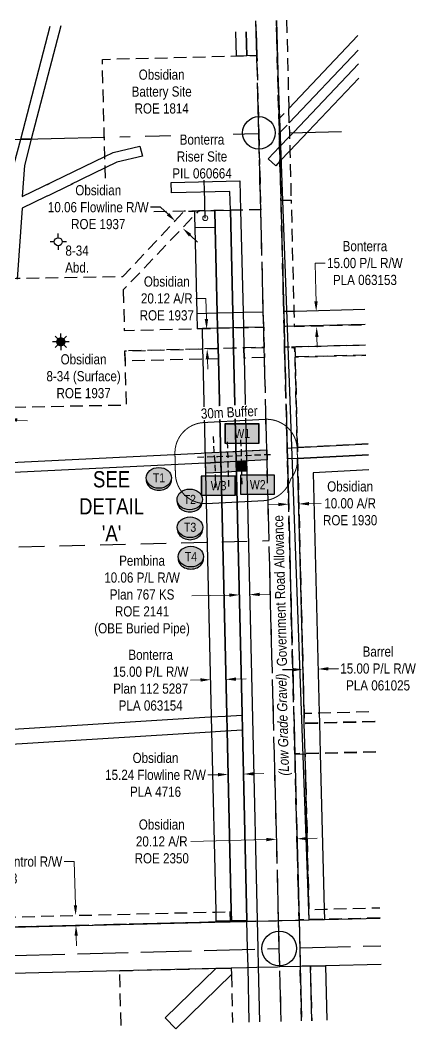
# Model space of a CAD drawing. Extents: x 618227 to 621713, y 5883152 to 5886003.
# Drawn here: x 618899 to 619289, y 5883746 to 5884741 of the extents above; entities that cross this region are included whole.
import ezdxf
from ezdxf.enums import TextEntityAlignment as Align

# ---------------------------------------------------------------- set-up
doc = ezdxf.new("R2010")
doc.units = 0
doc.header["$LTSCALE"] = 5
doc.header["$PDSIZE"] = 0.5
for name, pattern in [('foc-ACCESSROAD', [3.75, 2.5, -1.25]), ('foc-EZE', [3.75, 2.5, -1.25]), ('foc-FLOWLINE', [3.75, 2.5, -1.25]), ('foc-LSD', [8, 5, -3]), ('foc-QUARTERLINE', [33, 25, -3, 2, -3]), ('foc-UNSURVEYED', [12.5, 10, -2.5]), ('UG_PIPE', [1.875, 1.25, -0.625])]:
    doc.linetypes.add(name, pattern=pattern)
doc.layers.get('Defpoints').update_dxf_attribs({"color": 9})
for name, color, linetype in [('AS-PIPE-UG', 44, 'UG_PIPE'), ('AS-POWER', 104, 'foc-POWER'), ('C-AR', 13, 'foc-ACCESSROAD'), ('C-RW', 13, 'Continuous'), ('C-WS', 13, 'foc-ACCESSROAD'), ('C-WS-S', 13, 'Continuous'), ('DETAIL-T', 7, 'Continuous'), ('F-EZE', 190, 'foc-FLOWLINE'), ('F-RW', 190, 'Continuous'), ('F-WS', 190, 'foc-ACCESSROAD'), ('L-QSEC', 8, 'foc-QUARTERLINE'), ('L-ROAD-T', 7, 'Continuous'), ('L-SECTION-LSD', 7, 'foc-LSD'), ('L-TITLEDB', 4, 'Continuous'), ('L-USEC', 7, 'foc-UNSURVEYED'), ('P-BUFFER OUTLINE 30m', 40, 'foc-EZE'), ('P-BUFFER-T', 40, 'Continuous'), ('P-CROSSINGS', 250, 'Continuous'), ('P-TEMP-BLOCKS', 250, 'Continuous'), ('P-TEMP-H', 41, 'Continuous'), ('P-TEMP_WORKSPACE', 46, 'Continuous'), ('P-WORKAREA', 113, 'Continuous'), ('P-WORKAREA-H', 111, 'Continuous')]:
    doc.layers.add(name, color=color, linetype=linetype)
for name, color, linetype, lineweight in [('C-AR-T', 13, 'Continuous', 9), ('C-RW-T', 13, 'Continuous', 9), ('C-WS-T', 13, 'Continuous', 9), ('F-EZE-T', 190, 'Continuous', 9), ('F-RW-T', 190, 'Continuous', 9), ('T-TEXT', 48, 'Continuous', 18)]:
    doc.layers.add(name, color=color, linetype=linetype, lineweight=lineweight)
doc.styles.add('80CG', font='ARIALN.TTF', dxfattribs={"height": 10})
doc.styles.add('80L', font='ARIALN.TTF', dxfattribs={"height": 10})
doc.styles.add('80LS', font='ARIALNI.TTF', dxfattribs={"height": 10})
doc.styles.add('foc-LtypeFont', font='ARIALN.TTF', dxfattribs={"height": 7.35})
doc.linetypes.add('foc-POWER', pattern='A,6,-1,["P",foc-LtypeFont,S=0.2,R=0,X=-0.625,Y=-0.75],-1.24,4', length=12.24)
doc.linetypes.add('foc-POWER-NOLINE', pattern='A,0,-4,["P",foc-LtypeFont,S=0.2,R=0,X=-0.625,Y=-0.75],-8.24', length=12.24)
doc.dimstyles.new('Compass 5 000', dxfattribs={"dimscale": 5, "dimtxt": 9, "dimasz": 2, "dimexe": 0.2, "dimexo": 0.0625, "dimgap": 0.5, "dimtad": 0, "dimtih": 1, "dimtoh": 1, "dimzin": 0, "dimdsep": 46, "dimtxsty": '80CG', "dimcen": 0.1, "dimse1": 1, "dimse2": 1, "dimclrd": 256, "dimclrt": 256, "dimaunit": 1, "dimadec": 4, "dimazin": 0, "dimtfac": 0.06, "dimtofl": 0, "dimtmove": 0, "dimatfit": 1, "dimfxl": 0.2, "dimtolj": 1, "dimtzin": 0, "dimlwd": -1, "dimarcsym": 0})

# ---------------------------------------------------------------- blocks, each defined once
blk = doc.blocks.new('*D73')
at = {"layer": 'C-RW', "transparency": 16777216}
for p, q in [((619037.04, 5884556.26), (619027.04, 5884556.26)), ((619044.28, 5884549.37), (619037.04, 5884556.26)), ((619066.06, 5884528.66), (619073.31, 5884521.77))]:
    blk.add_line(p, q, dxfattribs=at)
for points in [[(619045.43, 5884550.58), (619043.13, 5884548.17), (619051.53, 5884542.48)], [(619067.21, 5884529.87), (619064.91, 5884527.46), (619058.81, 5884535.55)]]:
    blk.add_solid(points, dxfattribs=at)
at = {"layer": 'Defpoints', "color": 0, "transparency": 16777216}
for p in [(619051.53, 5884542.48), (619020.83, 5884510.2), (619028.12, 5884503.27)]:
    blk.add_point(p, dxfattribs=at)
at = {"layer": 'C-RW', "transparency": 16777216, "insert": (618975.54, 5884556.26), "char_height": 10, "attachment_point": 5, "style": '80CG', "bg_fill": 3, "box_fill_scale": 1.1, "bg_fill_color": 256, "bg_fill_true_color": 13158600, "bg_fill_transparency": 0}
blk.add_mtext('\\A1;Obsidian\\P10.06 Flowline R/W\\PROE 1937', dxfattribs=at)
blk = doc.blocks.new('*D74')
at = {"layer": 'Defpoints', "color": 0, "transparency": 16777216}
for p in [(619176.68, 5884122.5), (619191.68, 5884122.87), (619192.23, 5884100.99)]:
    blk.add_point(p, dxfattribs=at)
at = {"layer": 'F-RW', "transparency": 16777216}
for p, q in [((619167.23, 5884100.36), (619157.24, 5884100.11)), ((619202.23, 5884101.24), (619212.23, 5884101.49))]:
    blk.add_line(p, q, dxfattribs=at)
for points in [[(619167.19, 5884102.03), (619167.28, 5884098.69), (619177.23, 5884100.61)], [(619202.19, 5884102.91), (619202.27, 5884099.57), (619192.23, 5884100.99)]]:
    blk.add_solid(points, dxfattribs=at)
at = {"layer": 'F-RW', "transparency": 16777216, "insert": (619251.31, 5884101.49), "char_height": 10, "attachment_point": 5, "style": '80CG'}
blk.add_mtext('\\A1;Barrel\\P15.00 P/L R/W\\PPLA 061025', dxfattribs=at)
blk = doc.blocks.new('*D59')
at = {"layer": 'C-AR-T', "transparency": 16777216}
for p, q in [((619141.28, 5883932.9), (619066.63, 5883931.03)), ((619181.4, 5883933.91), (619191.39, 5883934.16))]:
    blk.add_line(p, q, dxfattribs=at)
for points in [[(619141.24, 5883934.57), (619141.32, 5883931.24), (619151.27, 5883933.16)], [(619181.35, 5883935.58), (619181.44, 5883932.25), (619171.4, 5883933.66)]]:
    blk.add_solid(points, dxfattribs=at)
at = {"layer": 'Defpoints', "color": 0, "transparency": 16777216}
for p in [(619150.85, 5883950.03), (619170.97, 5883950.54), (619151.27, 5883933.16)]:
    blk.add_point(p, dxfattribs=at)
at = {"layer": 'C-AR-T', "transparency": 16777216, "insert": (619038.11, 5883931.03), "char_height": 10, "attachment_point": 5, "style": '80CG'}
blk.add_mtext('\\A1;Obsidian\\P20.12 A/R\\PROE 2350', dxfattribs=at)
blk = doc.blocks.new('*D61')
at = {"layer": 'C-RW-T', "transparency": 16777216}
for p, q in [((619093.48, 5883996.87), (619083.48, 5883996.64)), ((619128.72, 5883997.69), (619138.72, 5883997.93))]:
    blk.add_line(p, q, dxfattribs=at)
for points in [[(619128.69, 5883999.36), (619128.76, 5883996.03), (619118.73, 5883997.46)], [(619093.44, 5883998.54), (619093.51, 5883995.21), (619103.47, 5883997.11)]]:
    blk.add_solid(points, dxfattribs=at)
at = {"layer": 'Defpoints', "color": 0, "transparency": 16777216}
for p in [(619115.68, 5884127.97), (619100.43, 5884127.61), (619103.47, 5883997.11)]:
    blk.add_point(p, dxfattribs=at)
at = {"layer": 'C-RW-T', "transparency": 16777216, "insert": (619031.98, 5883996.64), "char_height": 10, "attachment_point": 5, "style": '80CG'}
blk.add_mtext('\\A1;Obsidian\\P15.24 Flowline R/W\\PPLA 4716', dxfattribs=at)
blk = doc.blocks.new('*D62')
at = {"layer": 'C-AR-T', "transparency": 16777216}
for p, q in [((619081.61, 5884466.29), (619071.61, 5884466.29)), ((619082.12, 5884445.99), (619081.61, 5884466.29)), ((619083.12, 5884406.53), (619083.37, 5884396.53))]:
    blk.add_line(p, q, dxfattribs=at)
for points in [[(619083.79, 5884446.03), (619080.46, 5884445.94), (619082.38, 5884435.99)], [(619084.78, 5884406.57), (619081.45, 5884406.48), (619082.86, 5884416.52)]]:
    blk.add_solid(points, dxfattribs=at)
at = {"layer": 'Defpoints', "color": 0, "transparency": 16777216}
for p in [(619047.78, 5884435.12), (619082.86, 5884416.52), (619048.27, 5884415.65)]:
    blk.add_point(p, dxfattribs=at)
at = {"layer": 'C-AR-T', "transparency": 16777216, "insert": (619043.08, 5884466.29), "char_height": 10, "attachment_point": 5, "style": '80CG'}
blk.add_mtext('\\A1;Obsidian\\P20.12 A/R\\PROE 1937', dxfattribs=at)
blk = doc.blocks.new('*D64')
at = {"layer": 'Defpoints', "color": 0, "transparency": 16777216}
for p in [(618880.37, 5883856.24), (618953.3, 5883858.14), (618880.63, 5883846.24)]:
    blk.add_point(p, dxfattribs=at)
at = {"layer": 'F-EZE-T', "transparency": 16777216}
for p, q in [((618951.92, 5883911.16), (618941.92, 5883911.16)), ((618953.04, 5883868.13), (618951.92, 5883911.16)), ((618953.82, 5883838.14), (618954.09, 5883828.14))]:
    blk.add_line(p, q, dxfattribs=at)
for points in [[(618954.71, 5883868.18), (618951.38, 5883868.09), (618953.3, 5883858.14)], [(618955.49, 5883838.18), (618952.16, 5883838.09), (618953.56, 5883848.13)]]:
    blk.add_solid(points, dxfattribs=at)
at = {"layer": 'F-EZE-T', "transparency": 16777216, "insert": (618863.99, 5883911.16), "char_height": 10, "attachment_point": 5, "style": '80CG'}
blk.add_mtext('\\A1;Fortis\\P10.00 Vegetation Control R/W\\PEZE 870463', dxfattribs=at)
blk = doc.blocks.new('*D67')
at = {"layer": 'Defpoints', "color": 0, "transparency": 16777216}
for p in [(619112.67, 5884257.98), (619122.72, 5884258.21), (619114.62, 5884174.1)]:
    blk.add_point(p, dxfattribs=at)
at = {"layer": 'F-RW-T', "transparency": 16777216}
for p, q in [((619104.62, 5884173.87), (619067.65, 5884173.01)), ((619134.66, 5884174.57), (619144.66, 5884174.8))]:
    blk.add_line(p, q, dxfattribs=at)
for points in [[(619104.58, 5884175.54), (619104.66, 5884172.2), (619114.62, 5884174.1)], [(619134.62, 5884176.23), (619134.7, 5884172.9), (619124.67, 5884174.33)]]:
    blk.add_solid(points, dxfattribs=at)
at = {"layer": 'F-RW-T', "transparency": 16777216, "insert": (619018.73, 5884173.01), "char_height": 10, "attachment_point": 5, "style": '80CG'}
blk.add_mtext('\\A1;Pembina\\P10.06 P/L R/W\\PPlan 767 KS\\PROE 2141\\P(OBE Buried Pipe)', dxfattribs=at)
blk = doc.blocks.new('*D68')
at = {"layer": 'Defpoints', "color": 0, "transparency": 16777216}
for p in [(619083.98, 5884190.35), (619098.98, 5884190.7), (619086.29, 5884090.46)]:
    blk.add_point(p, dxfattribs=at)
at = {"layer": 'F-RW-T', "transparency": 16777216}
for p, q in [((619076.3, 5884090.23), (619066.3, 5884090)), ((619111.29, 5884091.04), (619121.29, 5884091.27))]:
    blk.add_line(p, q, dxfattribs=at)
for points in [[(619076.26, 5884091.89), (619076.34, 5884088.56), (619086.29, 5884090.46)], [(619111.25, 5884092.71), (619111.33, 5884089.37), (619101.29, 5884090.81)]]:
    blk.add_solid(points, dxfattribs=at)
at = {"layer": 'F-RW-T', "transparency": 16777216, "insert": (619027.21, 5884090), "char_height": 10, "attachment_point": 5, "style": '80CG'}
blk.add_mtext('\\A1;Bonterra\\P15.00 P/L R/W\\PPlan 112 5287\\PPLA 063154', dxfattribs=at)
blk = doc.blocks.new('*D69')
at = {"layer": 'Defpoints', "color": 0, "transparency": 16777216}
for p in [(619190.38, 5884453.4), (619199.71, 5884453.62), (619200.06, 5884438.62)]:
    blk.add_point(p, dxfattribs=at)
at = {"layer": 'F-RW-T', "transparency": 16777216}
for p, q in [((619199.27, 5884501.19), (619189.27, 5884501.19)), ((619189.27, 5884501.19), (619189.92, 5884473.4)), ((619190.15, 5884463.4), (619189.92, 5884473.4)), ((619190.96, 5884428.4), (619191.2, 5884418.4))]:
    blk.add_line(p, q, dxfattribs=at)
for points in [[(619191.81, 5884463.44), (619188.48, 5884463.36), (619190.38, 5884453.4)], [(619192.63, 5884428.44), (619189.3, 5884428.36), (619190.73, 5884438.4)]]:
    blk.add_solid(points, dxfattribs=at)
at = {"layer": 'F-RW-T', "transparency": 16777216, "insert": (619238.35, 5884501.19), "char_height": 10, "attachment_point": 5, "style": '80CG'}
blk.add_mtext('\\A1;Bonterra\\P15.00 P/L R/W\\PPLA 063153', dxfattribs=at)
blk = doc.blocks.new('*D75')
at = {"layer": 'C-AR-T', "transparency": 16777216}
for p, q in [((618865.74, 5884348.69), (618835.79, 5884350.88)), ((618895.67, 5884346.5), (618905.65, 5884345.77))]:
    blk.add_line(p, q, dxfattribs=at)
at = {"layer": 'C-AR-T', "linetype": 'Continuous', "transparency": 16777216}
for points in [[(618865.86, 5884350.35), (618865.61, 5884347.02), (618875.71, 5884347.96)], [(618895.79, 5884348.16), (618895.55, 5884344.83), (618885.7, 5884347.23)]]:
    blk.add_solid(points, dxfattribs=at)
at = {"layer": 'Defpoints', "color": 0, "linetype": 'Continuous', "transparency": 16777216}
for p in [(618885.7, 5884347.23), (618874.57, 5884332.39), (618884.56, 5884331.66)]:
    blk.add_point(p, dxfattribs=at)
at = {"layer": 'C-AR-T', "linetype": 'Continuous', "transparency": 16777216, "insert": (618801.49, 5884350.88), "char_height": 10, "attachment_point": 5, "style": '80CG'}
blk.add_mtext('\\A1;Obsidian\\P10.00 A/R\\PLOC 230424', dxfattribs=at)
blk = doc.blocks.new('GABD')
for p, q in [((-0.81, 0), (-1.62, 0)), ((0, 0.81), (0, 1.62)), ((1.62, 0), (0.81, 0)), ((0, -0.81), (0, -1.62))]:
    blk.add_line(p, q)
blk.add_circle((0, 0), 0.8)
blk = doc.blocks.new('GAS')
h = blk.add_hatch(color=255)
h.dxf.hatch_style = 1
edge = h.paths.add_edge_path()
edge.add_arc((0, 0), 0.9, 0, 360)
for p, q in [((-0.81, 0), (-1.62, 0)), ((-0.57, 0.57), (-1.14, 1.14)), ((0, 0.81), (0, 1.62)), ((0.57, 0.57), (1.14, 1.14)), ((1.62, 0), (0.81, 0)), ((-0.57, -0.57), (-1.14, -1.14)), ((0, -0.81), (0, -1.62)), ((1.14, -1.14), (0.57, -0.57))]:
    blk.add_line(p, q)
blk.add_circle((0, 0), 0.8)
blk = doc.blocks.new('Temp_Area3')
h = blk.add_hatch(color=111)
h.dxf.hatch_style = 1
h.paths.add_polyline_path([(-16.83, -9.44), (16.33, -9.44), (16.33, 9.05), (-16.83, 9.05)])
at = {"color": 250}
for points in [[(-17.03, -9.64), (16.53, -9.64), (16.53, 9.25), (-17.03, 9.25)], [(-16.93, -9.54), (16.43, -9.54), (16.43, 9.15), (-16.93, 9.15)]]:
    blk.add_lwpolyline(points, close=True, dxfattribs=at)
at = {"color": 250, "style": '80L'}
blk.add_attdef('TEMPORARY', text='', height=9, dxfattribs=at).set_placement((0, -0.15), align=Align.MIDDLE_CENTER)
blk = doc.blocks.new('Temp_Area')
h = blk.add_hatch(color=191)
h.dxf.hatch_style = 1
h.paths.add_polyline_path([(-16.83, -9.44), (16.33, -9.44), (16.33, 9.05), (-16.83, 9.05)])
at = {"color": 250}
for points in [[(-17.03, -9.64), (16.53, -9.64), (16.53, 9.25), (-17.03, 9.25)], [(-16.93, -9.54), (16.43, -9.54), (16.43, 9.15), (-16.93, 9.15)]]:
    blk.add_lwpolyline(points, close=True, dxfattribs=at)
at = {"color": 250, "style": '80L'}
blk.add_attdef('TEMPORARY', text='', height=9, dxfattribs=at).set_placement((0, -0.15), align=Align.MIDDLE_CENTER)
blk = doc.blocks.new('Well_proximity')
h = blk.add_hatch(color=191)
h.dxf.hatch_style = 1
edge = h.paths.add_edge_path()
edge.add_ellipse((0, 0), major_axis=(-12.5, 0), ratio=0.816297, start_angle=0, end_angle=360)
h = blk.add_hatch(color=250)
h.dxf.hatch_style = 1
edge = h.paths.add_edge_path()
edge.add_ellipse((0, -2.05), major_axis=(-12.5, 0), ratio=0.816297, start_angle=0, end_angle=180)
edge.add_line((12.5, -2.05), (12.5, 0))
edge.add_ellipse((0, 0), major_axis=(-12.5, 0), ratio=0.816297, start_angle=0, end_angle=180, ccw=False)
edge.add_line((-12.5, 0), (-12.5, -2.05))
at = {"color": 250}
blk.add_ellipse((0, 0), major_axis=(-12.5, 0), ratio=0.816297, dxfattribs=at)
blk.add_ellipse((0, -2.05), major_axis=(-12.5, 0), ratio=0.816297, start_param=0, end_param=3.141593, dxfattribs=at)
at = {"color": 250, "style": '80L'}
blk.add_attdef('CROSSING', text='', height=9, dxfattribs=at).set_placement((0.09, 0.02), align=Align.MIDDLE_CENTER)
blk = doc.blocks.new('*D87')
at = {"layer": 'C-AR-T', "transparency": 16777216}
for p, q in [((619153.14, 5884263.25), (619143.14, 5884263)), ((619183.13, 5884264), (619195.26, 5884264.31))]:
    blk.add_line(p, q, dxfattribs=at)
for points in [[(619153.1, 5884264.91), (619153.18, 5884261.58), (619163.14, 5884263.5)], [(619183.09, 5884265.67), (619183.17, 5884262.33), (619173.13, 5884263.75)]]:
    blk.add_solid(points, dxfattribs=at)
at = {"layer": 'Defpoints', "color": 0, "transparency": 16777216}
for p in [(619163.01, 5884268.37), (619173.01, 5884268.62), (619173.13, 5884263.75)]:
    blk.add_point(p, dxfattribs=at)
at = {"layer": 'C-AR-T', "transparency": 16777216, "insert": (619223.78, 5884264.31), "char_height": 10, "attachment_point": 5, "style": '80CG'}
blk.add_mtext('\\A1;Obsidian\\P10.00 A/R\\PROE 1930', dxfattribs=at)

msp = doc.modelspace()

# ---------------------------------------------------------------- hatches: boundary and pattern name
at = {"layer": 'P-TEMP-H'}
for points in [[(619081.556, 5884294.048), (619096.537, 5884294.818), (619096.298, 5884304.815), (619081.323, 5884304.046)], [(619111.445, 5884305.594), (619121.606, 5884306.116), (619121.838, 5884296.118), (619111.682, 5884295.596)]]:
    msp.add_hatch(color=256, dxfattribs=at).paths.add_polyline_path(points)
at = {"layer": 'P-WORKAREA-H'}
h = msp.add_hatch(color=256, dxfattribs=at)
h.dxf.hatch_style = 1
h.paths.add_polyline_path([(619141.649, 5884317.155), (619081.093, 5884314.043), (619081.326, 5884304.046), (619096.298, 5884304.815), (619096.534, 5884294.818), (619111.682, 5884295.596), (619111.445, 5884305.594), (619141.872, 5884307.157)])

# ---------------------------------------------------------------- linework, layer by layer
at = {"layer": 'AS-PIPE-UG', "flags": 128}
for points in [[(619088.772, 5884330.236), (619089.47, 5884315.372), (619090.418, 5884304.279), (619090.657, 5884293.857), (619090.778, 5884279.952)], [(619104.369, 5884281.1), (619103.857, 5884294.319), (619103.52, 5884306.524), (619103.195, 5884316.07), (619102.779, 5884328.018)], [(619115.647, 5884327.008), (619116.421, 5884316.379), (619116.54, 5884306.102), (619116.676, 5884294.954), (619116.933, 5884282.015)], [(619145.298, 5884312.307), (619130.189, 5884311.732), (619116.628, 5884311.116), (619104.074, 5884310.543), (619093.473, 5884310.28), (619082.54, 5884309.97), (619071.563, 5884309.524)]]:
    msp.add_lwpolyline(points, dxfattribs=at)
at = {"layer": 'C-AR'}
for points in [[(619155.787, 5883753.604), (619154.434, 5883807.435), (619153.99, 5883825.123), (619153.286, 5883853.114), (619141.872, 5884307.16), (619141.62, 5884317.213), (619139.355, 5884407.301), (619139.104, 5884417.302), (619138.598, 5884437.4), (619138.221, 5884452.401), (619135.691, 5884553.049), (619133.782, 5884628.976), (619131.868, 5884705.106), (619130.994, 5884739.903)], [(619151.117, 5884740.404), (619153.557, 5884643.343), (619153.906, 5884629.466), (619153.915, 5884629.108), (619154.266, 5884615.128), (619154.622, 5884600.994), (619155.581, 5884562.866), (619158.325, 5884452.903), (619158.701, 5884437.903), (619159.228, 5884417.796), (619161.73, 5884318.249), (619161.983, 5884308.195), (619169.303, 5884017.029), (619173.411, 5883853.605), (619174.115, 5883825.616), (619174.559, 5883807.926), (619175.913, 5883754.094)]]:
    msp.add_lwpolyline(points, dxfattribs=at)
at = {"layer": 'C-RW', "linetype": 'Continuous'}
for points in [[(619121.253, 5884729.266), (619121.85, 5884705.475), (619111.787, 5884705.222), (619111.215, 5884729.022)], [(619131.306, 5884729.51), (619131.902, 5884705.726), (619121.85, 5884705.475), (619121.253, 5884729.266)], [(619232.457, 5884683.439), (619182.368, 5884630.756), (619164.43, 5884611.87), (619154.655, 5884601.588), (619150.393, 5884597.105), (619143.144, 5884603.996), (619154.3, 5884615.726), (619164.075, 5884626.006), (619168.249, 5884630.414), (619232.102, 5884697.577)]]:
    msp.add_lwpolyline(points, dxfattribs=at)
at = {"layer": 'C-RW'}
for points in [[(619231.762, 5884711.165), (619163.687, 5884639.386), (619163.329, 5884653.621), (619231.404, 5884725.402)], [(618882.656, 5884304.421), (619076.88, 5884313.827), (619079.842, 5884313.979), (619094.819, 5884314.749), (619109.803, 5884315.519), (619120.13, 5884316.049), (619141.649, 5884317.155), (619141.872, 5884307.157), (619081.326, 5884304.046), (618824.434, 5884291.525)], [(619241.766, 5884312.3), (619172, 5884308.711), (619161.983, 5884308.195), (619161.983, 5884308.195), (619161.752, 5884318.67), (619171.768, 5884319.293), (619241.5, 5884322.875)]]:
    msp.add_lwpolyline(points, dxfattribs=at)
for points in [[(619117.696, 5884041.492), (619122.07, 5883853.11), (619106.829, 5883852.737), (619106.596, 5883862.74), (619102.463, 5884040.568), (619102.116, 5884055.585), (619093.91, 5884406.916), (619093.678, 5884416.916), (619093.22, 5884437.018), (619092.872, 5884452.024), (619090.887, 5884536.406), (619090.564, 5884552.895), (619105.81, 5884553.204), (619108.037, 5884452.402), (619108.338, 5884438.055), (619108.353, 5884437.397), (619108.798, 5884417.296), (619117.348, 5884056.532), (619117.696, 5884041.492)], [(618538.592, 5883848.021), (618538.847, 5883838.021), (618528.846, 5883837.776), (618528.592, 5883847.777), (618526.081, 5883946.512), (618525.589, 5883965.865), (618539.47, 5884019.877), (618607.764, 5884024.109), (619085.755, 5884053.755), (619100.76, 5884054.689), (619117.368, 5884055.667), (619117.716, 5884040.627), (619101.107, 5884039.671), (619086.123, 5884038.741), (618608.146, 5884009.093), (618546.043, 5884005.244), (618535.626, 5883964.709), (618536.082, 5883946.766), (618538.592, 5883848.021)]]:
    msp.add_lwpolyline(points, close=True, dxfattribs=at)
at = {"layer": 'C-WS', "flags": 128}
for points in [[(619133.767, 5884629.738), (619135.675, 5884553.811), (619114.598, 5884553.382), (619104.544, 5884553.179), (619089.298, 5884552.869), (619074.249, 5884552.565), (619069.404, 5884552.466), (619060.104, 5884552.277), (618983.397, 5884550.722), (618982.263, 5884595.855), (618981.985, 5884606.879), (618981.504, 5884626.018), (618979.593, 5884702.041), (619111.742, 5884705.364), (619121.803, 5884705.617), (619131.853, 5884705.869), (619133.767, 5884629.738)], [(619000.165, 5884474.66), (619001.17, 5884434.708), (619071.978, 5884436.491), (619076.974, 5884436.616), (619091.954, 5884436.992), (619107.087, 5884437.372), (619117.285, 5884437.628), (619138.582, 5884438.162), (619139.088, 5884418.064), (619117.753, 5884417.528), (619107.532, 5884417.27), (619092.412, 5884416.89), (619077.442, 5884416.514), (619001.675, 5884414.61), (619001.927, 5884404.61), (619003.019, 5884361.003), (618887.375, 5884358.858), (618885.205, 5884358.803), (618875.896, 5884358.569), (618875.828, 5884361.279), (618875.695, 5884366.577), (618872.701, 5884485.676), (618884.421, 5884485.971), (618894.52, 5884486.224), (618999.823, 5884488.099), (619060.104, 5884552.277), (619069.404, 5884552.466), (619074.249, 5884552.565), (619069.409, 5884547.474), (619000.165, 5884474.66)]]:
    msp.add_lwpolyline(points, close=True, dxfattribs=at)
for points in [[(619239.056, 5884420.336), (619169.278, 5884418.597), (619159.252, 5884418.347), (619158.726, 5884438.459), (619158.351, 5884453.463), (619155.581, 5884562.866), (619165.604, 5884563.117), (619168.397, 5884453.714), (619168.773, 5884438.711), (619238.551, 5884440.45)], [(619249.121, 5884019.027), (619194.326, 5884017.655), (619179.326, 5884017.28), (619169.303, 5884017.029), (619161.983, 5884308.195), (619161.73, 5884318.249), (619159.228, 5884417.796), (619169.251, 5884418.046), (619169.502, 5884408.046), (619171.747, 5884318.765), (619172, 5884308.711), (619178.316, 5884057.445), (619178.567, 5884047.445), (619193.569, 5884047.82), (619248.365, 5884049.192)], [(619249.11, 5884019.479), (619194.336, 5884018.112), (619179.332, 5884017.738), (619169.307, 5884017.487), (619162.001, 5884308.722), (619161.749, 5884318.777), (619159.252, 5884418.347), (619169.278, 5884418.597), (619169.528, 5884408.594), (619171.768, 5884319.293), (619172.021, 5884309.237), (619178.324, 5884057.912), (619178.575, 5884047.909), (619193.58, 5884048.284), (619248.353, 5884049.65)], [(619241.5, 5884322.875), (619171.768, 5884319.293), (619169.528, 5884408.594), (619239.307, 5884410.333)]]:
    msp.add_lwpolyline(points, dxfattribs=at)
at = {"layer": 'Defpoints', "color": 3, "linetype": 'Continuous', "flags": 128}
msp.add_lwpolyline([(619081.093, 5884314.043), (619141.649, 5884317.155)], dxfattribs=at)
at = {"layer": 'Defpoints', "color": 5, "linetype": 'Continuous', "flags": 128}
msp.add_lwpolyline([(619121.606, 5884306.116), (619121.838, 5884296.118)], dxfattribs=at)
at = {"layer": 'Defpoints', "color": 5, "linetype": 'Continuous'}
for centre, radius in [((619133.813, 5884629.577), 16.044), ((619153.979, 5883825.537), 17.092)]:
    msp.add_circle(centre, radius, dxfattribs=at)
at = {"layer": 'F-EZE', "flags": 128}
for points in [[(619161.141, 5884740.654), (619163.329, 5884653.621), (619153.557, 5884643.343), (619151.117, 5884740.404)], [(619239.304, 5884410.431), (619169.25, 5884408.674), (619168.999, 5884418.674), (619239.053, 5884420.431)], [(619248.365, 5884049.194), (619193.569, 5884047.82), (619178.567, 5884047.445), (619178.316, 5884057.445), (619193.317, 5884057.82), (619248.114, 5884059.19)], [(619253.218, 5883855.678), (619198.432, 5883854.342), (619183.431, 5883853.976), (619173.408, 5883853.732), (619169.3, 5884017.156), (619179.322, 5884017.407), (619183.18, 5883863.977), (619198.181, 5883864.342), (619252.967, 5883865.678)], [(619175.913, 5883754.094), (619174.552, 5883808.336), (619184.577, 5883808.58), (619185.938, 5883754.338)]]:
    msp.add_lwpolyline(points, dxfattribs=at)
for points in [[(619165.604, 5884563.117), (619155.581, 5884562.866), (619154.622, 5884600.994), (619154.266, 5884615.128), (619153.915, 5884629.108), (619154.263, 5884629.475), (619163.687, 5884639.386), (619163.93, 5884629.71), (619164.038, 5884625.406), (619164.394, 5884611.274), (619165.604, 5884563.117)], [(619077.674, 5884406.514), (619001.927, 5884404.61), (619001.675, 5884414.61), (619077.442, 5884416.514), (619093.678, 5884416.916), (619093.91, 5884406.92), (619077.674, 5884406.514)], [(619139.336, 5884408.057), (619119.245, 5884407.552), (619119.019, 5884417.553), (619139.084, 5884418.064), (619139.336, 5884408.057)], [(619105.348, 5883861.844), (619105.581, 5883851.842), (619090.589, 5883851.477), (618583.384, 5883839.105), (618559.053, 5883838.513), (618556.288, 5883947.279), (618566.289, 5883947.533), (618568.8, 5883848.756), (618583.141, 5883849.107), (619090.356, 5883861.478), (619105.348, 5883861.844)]]:
    msp.add_lwpolyline(points, close=True, dxfattribs=at)
at = {"layer": 'F-RW'}
for points in [[(618938.585, 5884735.112), (618909.536, 5884623.499), (618899.081, 5884623.244), (618928.129, 5884734.851)], [(619124.329, 5883752.839), (619123.131, 5883807.429), (619122.72, 5883825.111), (619122.07, 5883853.11), (619117.696, 5884041.492), (619117.348, 5884056.532), (619108.798, 5884417.296), (619108.353, 5884437.397), (619108.338, 5884438.055), (619108.037, 5884452.402), (619105.81, 5884553.204), (619105.379, 5884571.902), (619047.714, 5884570.564), (619047.48, 5884580.614), (619115.196, 5884582.185), (619115.864, 5884553.408), (619118.203, 5884452.657), (619118.537, 5884438.311), (619118.552, 5884437.653), (619119.003, 5884418.212), (619119.019, 5884417.553), (619119.25, 5884407.553), (619132.119, 5883853.355), (619132.77, 5883825.358), (619133.182, 5883807.676), (619134.38, 5883753.083)], [(619138.579, 5884438.156), (619118.552, 5884437.653), (619108.353, 5884437.397), (619093.22, 5884437.018), (619078.24, 5884436.641), (619073.244, 5884436.516), (619072.925, 5884451.525), (619092.872, 5884452.024), (619108.037, 5884452.402), (619118.203, 5884452.657), (619138.202, 5884453.157)], [(619158.306, 5884453.66), (619159.576, 5884453.691), (619169.619, 5884453.943), (619238.17, 5884455.662)], [(619238.546, 5884440.662), (619169.996, 5884438.943), (619159.952, 5884438.691), (619158.682, 5884438.659)], [(619242.142, 5884297.296), (619187.368, 5884294.477), (619193.317, 5884057.82), (619193.569, 5884047.82), (619194.326, 5884017.655), (619198.184, 5883864.215), (619198.435, 5883854.215), (619183.433, 5883853.85), (619183.182, 5883863.85), (619179.326, 5884017.28), (619178.567, 5884047.445), (619178.316, 5884057.445), (619172, 5884308.711), (619241.766, 5884312.3)], [(619185.935, 5883754.338), (619184.582, 5883808.171), (619199.584, 5883808.536), (619200.937, 5883754.703)]]:
    msp.add_lwpolyline(points, dxfattribs=at)
for points in [[(619093.22, 5884437.018), (619093.678, 5884416.916), (619093.91, 5884406.916), (619102.116, 5884055.585), (619102.463, 5884040.568), (619106.596, 5883862.74), (619106.829, 5883852.737), (619091.837, 5883852.372), (619091.604, 5883862.373), (619087.479, 5884039.637), (619087.112, 5884054.652), (619078.941, 5884406.539), (619078.708, 5884416.54), (619078.24, 5884436.641), (619073.244, 5884436.516), (619072.925, 5884451.525), (619070.936, 5884536.012), (619070.675, 5884547.5), (619070.67, 5884552.492), (619075.515, 5884552.59), (619090.564, 5884552.895), (619090.887, 5884536.406), (619092.872, 5884452.024), (619093.22, 5884437.018)], [(619106.644, 5883806.27), (619106.782, 5883799.888), (619052.01, 5883746.325), (619041.524, 5883757.046), (619091.483, 5883805.9), (619106.644, 5883806.27)]]:
    msp.add_lwpolyline(points, close=True, dxfattribs=at)
at = {"layer": 'F-RW', "flags": 128}
msp.add_lwpolyline([(619090.564, 5884552.895), (619090.914, 5884536.407), (619070.964, 5884535.979), (619070.684, 5884547.467), (619070.671, 5884552.459), (619075.516, 5884552.566), (619090.564, 5884552.895)], close=True, dxfattribs=at)
at = {"layer": 'F-WS'}
msp.add_lwpolyline([(618997.982, 5883749.764), (618996.75, 5883803.585), (619091.483, 5883805.9), (619106.644, 5883806.27), (619106.782, 5883799.888), (619107.823, 5883752.437)], dxfattribs=at)
at = {"layer": 'L-QSEC'}
for p, q in [((618362.115, 5884610.219), (619133.828, 5884628.974)), ((619130.869, 5883852.567), (618346.911, 5883833.351))]:
    msp.add_line(p, q, dxfattribs=at)
at = {"layer": 'L-QSEC', "flags": 128}
msp.add_lwpolyline([(619163.981, 5884629.707), (619215.113, 5884630.95)], dxfattribs=at)
at = {"layer": 'L-SECTION-LSD', "flags": 128}
msp.add_lwpolyline([(618337.587, 5884207.904), (619143.896, 5884227.557)], dxfattribs=at)
at = {"layer": 'L-TITLEDB'}
for points in [[(618246.933, 5883830.919), (618346.911, 5883833.351), (618528.845, 5883837.777), (618538.847, 5883838.021), (618558.948, 5883838.51), (618583.284, 5883839.102), (619090.58, 5883851.447), (619105.574, 5883851.811), (619120.818, 5883852.183), (619130.869, 5883852.427), (619151.115, 5883852.92), (619153.29, 5883852.973), (619173.419, 5883853.463), (619183.443, 5883853.707), (619198.447, 5883854.072), (619253.225, 5883855.405)], [(619254.371, 5883809.717), (619199.594, 5883808.384), (619184.589, 5883808.02), (619174.565, 5883807.776), (619154.436, 5883807.286), (619152.228, 5883807.233), (619131.929, 5883806.74), (619121.877, 5883806.494), (619106.637, 5883806.123), (619091.473, 5883805.754), (618996.723, 5883803.444), (618584.395, 5883793.414), (618540.006, 5883792.333), (618525.003, 5883791.968), (618348.047, 5883787.664), (618248.069, 5883785.231)]]:
    msp.add_lwpolyline(points, dxfattribs=at)
at = {"layer": 'L-USEC'}
for p, q in [((618330.18, 5883804.177), (619153.979, 5883825.537)), ((619174.104, 5883826.059), (619253.909, 5883828.128))]:
    msp.add_line(p, q, dxfattribs=at)
for points in [[(619155.787, 5883753.604), (619154.434, 5883807.435), (619153.99, 5883825.123), (619153.286, 5883853.114), (619141.872, 5884307.16), (619141.62, 5884317.213), (619139.355, 5884407.301), (619139.104, 5884417.302), (619138.598, 5884437.4), (619138.221, 5884452.401), (619135.691, 5884553.049), (619133.782, 5884628.976), (619131.868, 5884705.106), (619130.994, 5884739.903)], [(619151.117, 5884740.404), (619153.557, 5884643.343), (619153.906, 5884629.466), (619153.915, 5884629.108), (619154.266, 5884615.128), (619154.622, 5884600.994), (619155.581, 5884562.866), (619158.325, 5884452.903), (619158.701, 5884437.903), (619159.228, 5884417.796), (619161.73, 5884318.249), (619161.983, 5884308.195), (619169.303, 5884017.029), (619173.411, 5883853.605), (619174.115, 5883825.616), (619174.559, 5883807.926), (619175.913, 5883754.094)]]:
    msp.add_lwpolyline(points, dxfattribs=at)
at = {"layer": 'P-TEMP_WORKSPACE'}
for points in [[(619081.323, 5884304.046), (619096.298, 5884304.815), (619096.537, 5884294.818), (619081.556, 5884294.048)], [(619111.445, 5884305.594), (619121.606, 5884306.116), (619121.838, 5884296.118), (619111.682, 5884295.596)]]:
    msp.add_lwpolyline(points, close=True, dxfattribs=at)
at = {"layer": 'P-WORKAREA'}
msp.add_lwpolyline([(619141.649, 5884317.155), (619141.872, 5884307.157), (619111.445, 5884305.594), (619111.682, 5884295.596), (619096.534, 5884294.818), (619096.298, 5884304.815), (619081.326, 5884304.046), (619081.093, 5884314.043)], close=True, dxfattribs=at)

# ---------------------------------------------------------------- block references
at = {"layer": 'C-WS-S', "linetype": 'Continuous', "xscale": 4.99817, "yscale": 4.99817, "zscale": 4.99817}
msp.add_blockref('GAS', (618938.635, 5884423.57), dxfattribs=at)
at = {"layer": 'P-CROSSINGS', "color": 6, "xscale": 0.999634, "yscale": 0.999634, "zscale": 0.999634}
for p, values in [((619035.265, 5884289.463), {'CROSSING': 'T1'}), ((619065.67, 5884268.184), {'CROSSING': 'T2'}), ((619065.957, 5884240.78), {'CROSSING': 'T3'}), ((619066.797, 5884211.803), {'CROSSING': 'T4'})]:
    msp.add_blockref('Well_proximity', p, dxfattribs=at).add_auto_attribs(values)
at = {"layer": 'P-TEMP-BLOCKS', "xscale": 0.999634, "yscale": 0.999634, "zscale": 0.999634}
for p, values in [((619094.133, 5884281.961), {'TEMPORARY': 'W3'}), ((619132.715, 5884282.956), {'TEMPORARY': 'W2'})]:
    msp.add_blockref('Temp_Area', p, dxfattribs=at).add_auto_attribs(values)

# ---------------------------------------------------------------- texts
at = {"layer": 'C-WS-T', "char_height": 10, "attachment_point": 5, "rotation": 0.097732, "style": '80CG'}
for s, insert in [('\\A1;Obsidian\\PBattery Site\\PROE 1814', (619038.019, 5884670.238)), ('\\A1;Obsidian\\P8-34 (Surface)\\PROE 1937', (618961.079, 5884389.613))]:
    msp.add_mtext(s, dxfattribs=dict(at, insert=insert))
at = {"layer": 'DETAIL-T', "color": 3, "insert": (618988.658, 5884261.424), "char_height": 15.9941, "width": 63.61283, "attachment_point": 5, "style": '80CG'}
msp.add_mtext("SEE\\PDETAIL\\P'A'", dxfattribs=at)
at = {"layer": 'L-ROAD-T', "style": '80L'}
msp.add_text('Government Road Allowance', height=9.99769, rotation=91.506653, dxfattribs=at).set_placement((619154.699, 5884178.202), align=Align.MIDDLE_CENTER)
at = {"layer": 'T-TEXT', "style": '80LS'}
msp.add_text('(Low Grade Gravel)', height=9.99769, rotation=91.506653, dxfattribs=at).set_placement((619157.282, 5884046.201), align=Align.MIDDLE_CENTER)

# ---------------------------------------------------------------- dimensions: what is measured, and where the dimension line sits
at = {"layer": 'C-AR-T', "linetype": 'Continuous'}
dim = msp.add_linear_dim(base=(618885.7, 5884347.226), p1=(618874.57, 5884332.393), p2=(618884.561, 5884331.662), angle=355.815752, text='Obsidian\\P10.00 A/R\\PLOC 230424', dimstyle='Compass 5 000', dxfattribs=at)
dim.commit()
dim.dimension.update_dxf_attribs({"geometry": '*D75', "text_midpoint": (618801.495, 5884350.878), "dimtype": 161})
at = {"layer": 'C-AR-T'}
for base, p1, p2, angle, text, picture, middle in [((619173.13, 5884263.75), (619163.013, 5884268.37), (619173.008, 5884268.621), 1.439912, 'Obsidian\\P10.00 A/R\\PROE 1930', '*D87', (619223.782, 5884264.306)), ((619151.274, 5883933.156), (619170.975, 5883950.539), (619150.85, 5883950.033), 181.439992, 'Obsidian\\P20.12 A/R\\PROE 2350', '*D59', (619038.11, 5883931.028))]:
    dim = msp.add_linear_dim(base=base, p1=p1, p2=p2, angle=angle, text=text, dimstyle='Compass 5 000', dxfattribs=at)
    dim.commit()
    dim.dimension.update_dxf_attribs({"geometry": picture, "text_midpoint": middle, "dimtype": 161})
at = {"layer": 'C-RW-T'}
dim = msp.add_linear_dim(base=(619103.473, 5883997.105), p1=(619115.682, 5884127.967), p2=(619100.428, 5884127.612), angle=181.336691, text='Obsidian\\P15.24 Flowline R/W\\PPLA 4716', dimstyle='Compass 5 000', dxfattribs=at)
dim.commit()
dim.dimension.update_dxf_attribs({"geometry": '*D61', "text_midpoint": (619031.985, 5883996.639), "dimtype": 161})
at = {"layer": 'F-EZE-T'}
dim = msp.add_linear_dim(base=(618953.304, 5883858.135), p1=(618880.635, 5883846.236), p2=(618880.374, 5883856.236), angle=91.491702, text='Fortis\\P10.00 Vegetation Control R/W\\PEZE 870463', dimstyle='Compass 5 000', dxfattribs=at)
dim.commit()
dim.dimension.update_dxf_attribs({"geometry": '*D64', "text_midpoint": (618863.99, 5883911.163), "dimtype": 161})
at = {"layer": 'F-RW'}
dim = msp.add_linear_dim(base=(619192.232, 5884100.988), p1=(619176.681, 5884122.498), p2=(619191.682, 5884122.875), angle=1.4401, text='Barrel\\P15.00 P/L R/W\\PPLA 061025', dimstyle='Compass 5 000', dxfattribs=at)
dim.commit()
dim.dimension.update_dxf_attribs({"geometry": '*D74', "text_midpoint": (619251.312, 5884101.491), "dimtype": 161})
at = {"layer": 'F-RW-T'}
dim = msp.add_linear_dim(base=(619190.382, 5884453.401), p1=(619200.057, 5884438.617), p2=(619199.707, 5884453.618), angle=91.334355, text='Bonterra\\P15.00 P/L R/W\\PPLA 063153', dimstyle='Compass 5 000', override={"dimtmove": 1}, dxfattribs=at)
dim.commit()
dim.dimension.update_dxf_attribs({"geometry": '*D69', "text_midpoint": (619205.154, 5884501.193), "dimtype": 161})
for base, p1, p2, angle, text, picture, middle in [((619114.618, 5884174.101), (619122.719, 5884258.212), (619112.67, 5884257.978), 181.329897, 'Pembina\\P10.06 P/L R/W\\PPlan 767 KS\\PROE 2141\\P(OBE Buried Pipe)', '*D67', (619018.731, 5884173.011)), ((619086.294, 5884090.46), (619098.976, 5884190.697), (619083.976, 5884190.349), 181.329066, 'Bonterra\\P15.00 P/L R/W\\PPlan 112 5287\\PPLA 063154', '*D68', (619027.213, 5884089.996))]:
    dim = msp.add_linear_dim(base=base, p1=p1, p2=p2, angle=angle, text=text, dimstyle='Compass 5 000', dxfattribs=at)
    dim.commit()
    dim.dimension.update_dxf_attribs({"geometry": picture, "text_midpoint": middle, "dimtype": 161})

# ---------------------------------------------------------------- leaders
at = {"layer": 'F-RW-T', "path_type": 1}
msp.add_leader([(619080.992, 5884545.573), (619079.93, 5884585.078)], dimstyle='Compass 5 000', override={"dimasz": 1, "dimldrblk": 'DotBlank'}, dxfattribs=at)

# ---------------------------------------------------------------- next in the draw order: dimensions: what is measured, and where the dimension line sits
at = {"layer": 'C-RW'}
dim = msp.add_linear_dim(base=(619051.529, 5884542.482), p1=(619028.116, 5884503.274), p2=(619020.832, 5884510.201), angle=136.439886, text='Obsidian\\P10.06 Flowline R/W\\PROE 1937', dimstyle='Compass 5 000', override={"dimtfill": 1}, dxfattribs=at)
dim.commit()
dim.dimension.update_dxf_attribs({"geometry": '*D73', "text_midpoint": (618975.542, 5884556.264), "dimtype": 161})

# ---------------------------------------------------------------- next in the draw order: linework, layer by layer
at = {"layer": 'AS-POWER', "linetype": 'foc-POWER-NOLINE', "flags": 128}
msp.add_lwpolyline([(618246.933, 5883830.919), (619183.443, 5883853.707), (619151.294, 5884733.371)], dxfattribs=at)
at = {"layer": 'C-RW'}
msp.add_lwpolyline([(618892.748, 5884598.911), (618899.086, 5884623.254), (618909.543, 5884623.508), (618902.709, 5884597.264), (618902.709, 5884597.264), (618900.485, 5884566.873), (618982.018, 5884606.12), (618990.358, 5884610.134), (619016.635, 5884616.521), (619019.009, 5884606.75), (618993.762, 5884600.613), (618982.295, 5884595.093), (618900.639, 5884555.308), (618895.614, 5884485.489)], dxfattribs=at)

# ---------------------------------------------------------------- next in the draw order: block references
at = {"layer": 'C-WS-S', "linetype": 'Continuous', "xscale": 4.99817, "yscale": 4.99817, "zscale": 4.99817}
msp.add_blockref('GABD', (618936.121, 5884522.229), dxfattribs=at)

# ---------------------------------------------------------------- next in the draw order: texts
at = {"layer": 'C-WS-T', "insert": (618954.668, 5884505.083), "char_height": 10, "width": 22.68527, "attachment_point": 5, "rotation": 0.097732, "style": '80CG'}
msp.add_mtext('\\A1;8-34\\PAbd.', dxfattribs=at)

# ---------------------------------------------------------------- next in the draw order: dimensions: what is measured, and where the dimension line sits
at = {"layer": 'C-AR-T'}
dim = msp.add_linear_dim(base=(619082.865, 5884416.523), p1=(619047.785, 5884435.119), p2=(619048.274, 5884415.654), angle=271.439689, text='Obsidian\\P20.12 A/R\\PROE 1937', dimstyle='Compass 5 000', override={"dimtfill": 0}, dxfattribs=at)
dim.commit()
dim.dimension.update_dxf_attribs({"geometry": '*D62', "text_midpoint": (619043.081, 5884466.288), "dimtype": 161})

# ---------------------------------------------------------------- next in the draw order: texts
at = {"layer": 'F-RW-T', "insert": (619077.763, 5884606.226), "char_height": 9.99769, "width": 58.12886, "attachment_point": 5, "rotation": 0.097732, "style": '80CG', "bg_fill": 3, "box_fill_scale": 1.15, "bg_fill_color": 256, "bg_fill_true_color": 256, "bg_fill_transparency": 0}
msp.add_mtext('\\A1;Bonterra\\PRiser Site\\PPIL 060664', dxfattribs=at)
at = {"layer": 'P-BUFFER-T', "insert": (619076.432, 5884357.686), "char_height": 9.9963, "width": 56.27312, "attachment_point": 1, "rotation": 2.941805, "style": '80L', "bg_fill": 3, "box_fill_scale": 1.15, "bg_fill_color": 256, "bg_fill_true_color": 256, "bg_fill_transparency": 0}
msp.add_mtext('30m Buffer', dxfattribs=at)

# ---------------------------------------------------------------- next in the draw order: linework, layer by layer
at = {"layer": 'P-BUFFER OUTLINE 30m', "const_width": 1}
msp.add_lwpolyline([(619051.112, 5884313.354), (619051.572, 5884293.359, 0.4225468), (619083.092, 5884264.098), (619138.058, 5884266.923, 0.318695), (619165.295, 5884288.43, 0.1766938), (619171.852, 5884307.91), (619171.599, 5884317.966, 0.422208), (619140.051, 5884347.161), (619079.525, 5884343.991, 0.4056437)], format="xyb", close=True, dxfattribs=at)

# ---------------------------------------------------------------- next in the draw order: block references
at = {"layer": 'P-TEMP-BLOCKS', "xscale": 0.999634, "yscale": 0.999634, "zscale": 0.999634}
msp.add_blockref('Temp_Area3', (619117.466, 5884333.349), dxfattribs=at).add_auto_attribs({'TEMPORARY': 'W1'})

doc.saveas('drawing.dxf')
